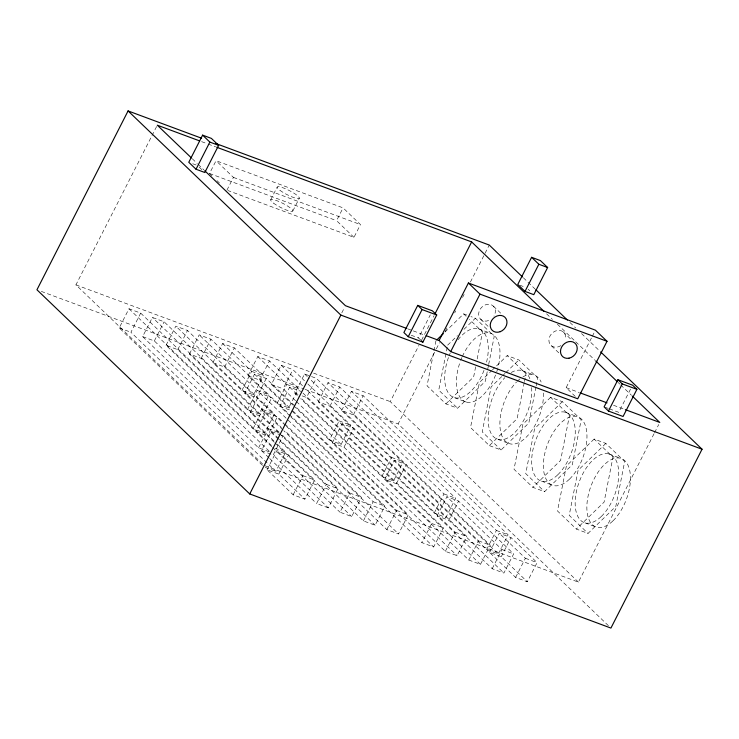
<?xml version="1.0" encoding="UTF-8"?>
<svg xmlns="http://www.w3.org/2000/svg" width="739" height="739" viewBox="0 0 739 739"><rect width="100%" height="100%" fill="white"/><g stroke="black" fill="none" stroke-linecap="round" stroke-linejoin="round"><path stroke-width="0.55" stroke-dasharray="3.69 2.77" d="M435.936 340.808L427.04 385.804L445.885 403.882L457.589 408.233L485.329 381.315L488.442 365.565M447.197 347.404L438.744 390.146L457.589 408.233M475.63 366.84L473.625 376.964L445.885 403.882M477.182 358.969L482.521 331.968L469.413 319.396M488.664 364.438L494.234 336.319L475.389 318.232L471.131 316.652M524.228 382.691L517.106 418.69L489.366 445.608L470.521 427.53L479.417 382.525L491.657 370.655M524.45 381.564L526.011 373.694L507.166 355.616L495.74 366.692M535.932 387.042L528.819 423.041L501.07 449.959L489.366 445.608M536.154 385.915L537.715 378.045L518.87 359.958L507.166 355.616M654.052 433.71L578.425 582.138L264.072 465.394L75.923 284.875L156.77 126.212M262.502 465.394L119.219 327.913L128.983 308.754L140.687 313.105L273.975 440.989M212.019 175.873L209.534 173.48L216.047 160.705L343.072 207.881L360.466 224.573L353.963 237.348L228.009 190.57M277.31 444.185L285.642 452.185L275.878 471.343L130.923 332.264L140.687 313.105M142.636 336.614L154.34 340.956L270.298 452.222L258.595 447.871L142.636 336.614L152.4 317.447L164.104 321.798L280.063 433.063M226.928 190.172L233.441 177.397L216.047 160.705M154.34 340.956L164.104 321.798M166.053 345.307L175.817 326.148L187.521 330.49L274.492 413.942L264.728 433.1L253.024 428.759L166.053 345.307L177.757 349.658L264.728 433.1M177.757 349.658L187.521 330.49M189.461 353.999L199.225 334.841L210.938 339.192L268.913 394.82L259.149 413.979L247.445 409.637L189.461 353.999L201.174 358.35L259.149 413.979M270.668 199.853L277.171 187.078M201.174 358.35L210.938 339.192M212.878 362.701L222.642 343.533L234.355 347.884L263.343 375.698L253.579 394.866L241.875 390.515L212.878 362.701L224.591 367.043L253.579 394.866M292.829 210.984L299.341 198.209M224.591 367.043L234.355 347.884M247.999 375.745L257.763 356.577L269.476 360.928L298.464 388.742L288.7 407.91L276.996 403.559L247.999 375.745L259.712 380.086L288.7 407.91M241.875 390.515L251.639 371.347L222.642 343.533M282.982 429.959L244.766 393.296L254.53 374.137L266.243 378.479L408.288 514.778L398.533 533.946L386.82 529.595L283.813 430.754M353.963 237.348L336.568 220.656L343.072 207.881M259.712 380.086L269.476 360.928M247.445 409.637L257.209 390.469L199.225 334.841M285.55 425.544L256.479 397.647L266.243 378.479M289.272 414.348L384.88 506.086L375.116 525.244L363.403 520.903L250.345 412.417L260.11 393.25L271.813 397.6L288.441 413.554M292.958 405.101L271.416 384.437L281.18 365.278L292.893 369.62L304.486 380.751M253.024 428.759L262.788 409.591L175.817 326.148M278.677 432.721L262.049 416.768L271.813 397.6M271.73 446.707L255.916 431.539L265.68 412.371L277.393 416.722L284.053 423.114M295.554 400.704L283.129 388.788L292.893 369.62M276.996 403.559L286.76 384.391L257.763 356.577M258.595 447.871L268.359 428.712L152.4 317.447M289.864 415.9L279.896 406.339L289.66 387.181L301.364 391.522M274.289 442.273L267.629 435.881L277.393 416.722M268.894 457.755L261.495 450.661L271.259 431.493L279.776 434.652M297.318 395.522L294.833 393.13L304.597 373.971L316.301 378.322L403.272 461.764L393.508 480.932L381.804 476.581L300.634 398.7M341.787 312.874L344.392 307.757M282.963 435.844L338.046 488.691L328.282 507.859L273.199 455.002L282.963 435.844L280.838 435.049M267.065 469.773L276.829 450.614L288.543 454.965L314.629 479.999L304.865 499.158L293.161 494.816L267.065 469.773L278.779 474.124L304.865 499.158M393.508 480.932L306.537 397.48L316.301 378.322M278.779 474.124L288.543 454.965M318.25 401.831L328.014 382.663L339.718 387.014L455.686 498.28L445.922 517.439L434.209 513.088L318.25 401.831L329.954 406.173L445.922 517.439M329.954 406.173L339.718 387.014M293.161 494.816L302.925 475.648L276.829 450.614M341.667 410.524L351.431 391.365L363.135 395.707L508.09 534.787L498.326 553.954L486.613 549.604L341.667 410.524L353.371 414.875L498.326 553.954M307.803 383.929L350.868 425.258L341.104 444.416L329.4 440.065L339.164 420.907L306.029 389.12M332.301 442.855L342.065 423.687L353.769 428.038L466.836 536.514L457.072 555.682L445.358 551.331L332.301 442.855L344.004 447.197L457.072 555.682M353.371 414.875L363.135 395.707M344.004 447.197L353.769 428.038M328.282 507.859L316.578 503.508L326.342 484.341L279.481 439.382M420.703 340.051L418.533 337.963L430.31 314.842M578.425 582.138L390.275 401.61L418.967 345.307M421.572 340.189L434.089 315.627M284.884 423.909L361.463 497.384L351.699 516.552L339.986 512.201L349.75 493.042L284.829 430.745M608.428 625.684L398.136 423.909L435.844 349.898M436.361 348.873L439.511 342.702M445.266 331.395L447.363 327.285M454.697 312.893L455.741 310.842M462.549 297.475L464.12 294.39M470.41 282.058L484.544 254.308M485.07 253.274L489.264 245.052M381.804 476.581L391.568 457.413L308.736 377.943M363.403 520.903L373.167 501.735L287.545 419.576M384.705 479.362L394.469 460.203L406.173 464.545L490.243 545.216L480.479 564.374L468.775 560.023L384.705 479.362L396.409 483.712L480.479 564.374M396.409 483.712L406.173 464.545M386.82 529.595L396.584 510.427L291.914 409.997M434.209 513.088L443.973 493.929L328.014 382.663M303.027 393.12L443.418 527.822L433.654 546.98L421.941 542.638L431.705 523.471L300.459 397.536M437.109 515.877L446.873 496.71L458.577 501.06L513.66 553.908L503.896 573.067L492.192 568.725L437.109 515.877L448.813 520.219L503.896 573.067M448.813 520.219L458.577 501.06M445.358 551.331L455.122 532.172L342.065 423.687M468.775 560.023L478.539 540.865L394.469 460.203M575.238 396.409L566.129 387.661L591.763 337.363M592.281 336.337L594.895 331.201M486.613 549.604L496.377 530.445L351.431 391.365M489.514 552.384L499.278 533.225L510.982 537.567L537.077 562.601L527.313 581.769L515.61 577.418L489.514 552.384L501.227 556.735L527.313 581.769M492.192 568.725L501.957 549.557L446.873 496.71M501.227 556.735L510.982 537.567M515.61 577.418L525.374 558.259L499.278 533.225M630.515 389.185L618.728 412.316L609.324 408.815M654.578 432.684L658.745 424.491M444.915 332.097L463.676 313.89L470.069 316.264M447.64 345.15L457.432 335.654M463.963 329.317L475.389 318.232M492.479 369.86L494.927 367.486M501.735 376.585L491.13 386.876L482.234 431.872L501.07 449.959M502.557 375.791L505.005 373.417M505.818 372.622L518.87 359.958M550.647 397.333L522.907 424.251L514.011 469.247L532.847 487.334L544.56 491.675L572.3 464.757L581.205 419.761L562.361 401.683L550.647 397.333L569.492 415.42L560.596 460.415L532.847 487.334M562.361 401.683L534.611 428.602L525.715 473.597L544.56 491.675M594.138 439.058L566.388 465.976L557.492 510.972L576.337 529.05L588.041 533.401L615.79 506.483L624.686 461.487L605.841 443.409L594.138 439.058L612.982 457.136L604.077 502.141L576.337 529.05M605.841 443.409L578.101 470.327L569.196 515.323L588.041 533.401M201.581 141.629L206.985 143.634M208.065 144.04L215.631 146.849M233.441 177.397L360.466 224.573M192.685 163.735L196.583 165.176M519.72 285.18L525.568 287.351M209.534 173.48L336.568 220.656M478.456 328.781L490.16 333.132M521.937 370.507L533.65 374.858M407.882 328.892L412.186 330.499M413.267 330.896L425.11 335.294M566.129 387.661L579.053 392.464M613.499 405.258L624.261 409.249M411.207 335.247L418.533 337.963M605.139 407.263L608.28 408.427M565.427 412.233L577.131 416.584M608.908 453.958L620.621 458.3M454.522 397.684L466.226 402.034A36.488 18.891 -69.6 0 0 496.405 372.752M498.003 439.409L509.716 443.751M75.923 284.875L309.262 371.523M313.585 373.13L390.275 401.61M41.273 291.388L304.052 388.973M305.133 389.37L398.136 423.909M251.639 371.347L263.343 375.698M286.76 384.391L298.464 388.742M541.493 481.126L553.197 485.477M119.219 327.913L130.923 332.264M271.416 384.437L283.129 388.788M294.833 393.13L298.029 394.321M302.288 395.901L306.537 397.48M257.209 390.469L268.913 394.82M339.164 420.907L350.868 425.258M244.766 393.296L256.479 397.647M279.896 406.339L291.6 410.69L433.654 546.98M584.974 522.852L596.687 527.203M262.788 409.591L274.492 413.942M391.568 457.413L403.272 461.764M250.345 412.417L262.049 416.768M268.359 428.712L279 432.666M443.973 493.929L455.686 498.28M255.916 431.539L267.629 435.881M275 448.231L285.642 452.185M496.377 530.445L508.09 534.787M261.495 450.661L273.199 455.002M302.925 475.648L314.629 479.999M326.342 484.341L338.046 488.691M349.75 493.042L361.463 497.384M373.167 501.735L384.88 506.086M396.584 510.427L408.288 514.778M431.705 523.471L443.418 527.822M455.122 532.172L466.836 536.514M478.539 540.865L490.243 545.216M501.957 549.557L513.66 553.908M525.374 558.259L537.077 562.601M265.236 467.39L275.878 471.343M523.341 277.753L534.981 288.921M569.889 322.416L575.709 327.996M581.528 333.575L599.809 351.127M528.154 289.263L529.771 290.806M546.574 313.816L552.393 319.405M557.391 324.199L574.877 340.975M575.709 341.769L594.858 360.142M618.164 382.506L619.827 384.104M620.668 384.899L631.485 395.291M563.09 331.783L571.376 339.737M551.442 345.806L558.896 352.956M493.356 306.14L501.633 314.084M480.692 319.276L488.969 327.22M463.676 313.89L466.133 316.246M216.989 180.639L219.474 183.023M192.26 158.737L197.258 163.522M198.089 164.326L203.918 169.915M199.17 167.088L202.394 170.182M304.597 373.971L307.914 377.149M281.18 365.278L302.722 385.943M289.66 387.181L299.628 396.741M296.376 401.499L341.104 444.416M293.78 405.896L329.4 440.065M254.53 374.137L291.083 409.203M290.695 416.704L421.941 542.638M260.11 393.25L286.714 418.782M286.381 426.338L398.533 533.946M265.68 412.371L281.494 427.548M279.508 433.516L375.116 525.244M271.259 431.493L278.658 438.596M275.12 443.077L351.699 516.552M128.983 308.754L272.266 446.236M272.571 447.511L339.986 512.201M269.717 458.549L316.578 503.508M522.935 376.89A36.488 18.891 -69.6 0 1 541.151 382.054M543.442 393.009A36.488 18.891 -69.6 0 1 524.182 439.049A36.488 18.891 -69.6 0 1 500.22 429.211A36.488 18.891 -69.6 0 1 516.57 381.98M517.263 381.287A36.488 18.891 -69.6 0 1 520.496 378.516M462.337 356.503A36.488 18.891 -69.6 0 1 490.428 333.215A36.488 18.891 -69.6 0 1 497.947 367.699M497.67 368.715A36.488 18.891 -69.6 0 1 496.747 371.754M466.226 402.034A36.488 18.891 -69.6 0 1 459.981 362.415M460.702 360.429A36.488 18.891 -69.6 0 1 461.912 357.473M560.929 345.603A9.127 7.612 -46.2 0 1 549.095 342.074A9.127 7.612 -46.2 0 1 557.372 330.481A9.127 7.612 -46.2 0 1 565.39 339.349M488.599 320.578A9.127 7.612 -46.2 0 1 478.669 313.613A9.127 7.612 -46.2 0 1 489.763 304.376A9.127 7.612 -46.2 0 1 493.948 316.116M511.231 372.539A36.488 18.891 -69.6 0 1 530.851 381.897M531.674 387.513A36.488 18.891 -69.6 0 1 513.014 434.236A36.488 18.891 -69.6 0 1 488.562 425.221A36.488 18.891 -69.6 0 1 504.866 377.629M457.986 339.801A36.488 18.891 -69.6 0 1 482.17 330.758A36.488 18.891 -69.6 0 1 486.244 363.348M483.98 370.387A36.488 18.891 -69.6 0 1 452.73 396.982A36.488 18.891 -69.6 0 1 450.199 353.122M613.065 520.764A36.488 18.891 -69.6 0 0 624.926 460.813A36.488 18.891 -69.6 0 0 587.958 496.673A36.488 18.891 -69.6 0 0 613.065 520.764M569.584 479.038A36.488 18.891 -69.6 0 0 581.436 419.087A36.488 18.891 -69.6 0 0 544.477 454.956A36.488 18.891 -69.6 0 0 569.584 479.038M601.361 516.422A36.488 18.891 -69.6 0 0 613.213 456.462A36.488 18.891 -69.6 0 0 576.254 492.331A36.488 18.891 -69.6 0 0 601.361 516.422M557.871 474.697A36.488 18.891 -69.6 0 0 569.732 414.745A36.488 18.891 -69.6 0 0 532.773 450.605A36.488 18.891 -69.6 0 0 557.871 474.697M273.412 203.068A12.406 2.328 27 0 0 292.265 211.372A12.406 2.328 27 0 0 279.564 201.802A12.406 2.328 27 0 0 273.412 203.068M279.924 190.292A12.406 2.328 27 0 0 298.778 198.597A12.406 2.328 27 0 0 286.076 189.027A12.406 2.328 27 0 0 279.924 190.292"/><path stroke-width="1.11" d="M201.618 138.23L128.078 110.924L36.95 289.78L249.736 493.948L610.922 628.076L702.05 449.22L600.641 351.921M202.615 135.135L188.778 162.284L196.029 169.24L204.814 172.501L218.642 145.352L211.391 138.396L202.615 135.135L209.858 142.091L218.642 145.352M196.029 169.24L209.858 142.091M249.736 493.948L340.864 315.091L128.078 110.924M417.729 305.383L403.891 332.532L408.242 336.707L422.874 342.139L436.712 314.99L432.361 310.814L417.729 305.383L422.08 309.558L436.712 314.99M408.242 336.707L422.08 309.558M435.132 313.576L471.648 241.921L216.703 147.246M439.105 340.494L468.397 283L595.422 330.176L607.015 341.298L577.722 398.792L450.698 351.616L439.105 340.494L426.181 335.691M450.698 351.616L479.99 294.131L468.397 283M531.6 257.311L517.771 284.45L525.013 291.406L533.798 294.667L547.627 267.518L540.385 260.571L531.6 257.311L538.851 264.257L547.627 267.518M525.013 291.406L538.851 264.257M617.924 379.735L604.096 406.875L608.446 411.05L623.079 416.482L636.907 389.342L632.566 385.167L617.924 379.735L622.275 383.901L636.907 389.342M608.446 411.05L622.275 383.901M436.749 340.014L443.28 333.677M215.668 143.449L489.264 245.052L522.51 276.959M199.419 140.826L157.296 125.187L191.429 157.934M479.99 294.131L607.015 341.298M406.801 328.495L345.436 305.706L204.749 170.718M580.124 392.862L607.042 402.857M625.342 409.655L659.788 422.449L632.316 396.086M340.864 315.091L702.05 449.22M535.812 289.716L567.395 320.024M471.648 241.921L544.07 311.415M595.689 360.937L617.333 381.712M421.424 340.744L422.874 342.139M569.002 358.193A9.127 7.612 -46.2 0 0 576.041 344.365A9.127 7.612 -46.2 0 0 561.548 347.201A9.127 7.612 -46.2 0 0 569.002 358.193M500.192 331.7A9.127 7.612 -46.2 0 0 504.949 317.271A9.127 7.612 -46.2 0 0 490.705 322.537A9.127 7.612 -46.2 0 0 500.192 331.7"/></g></svg>
